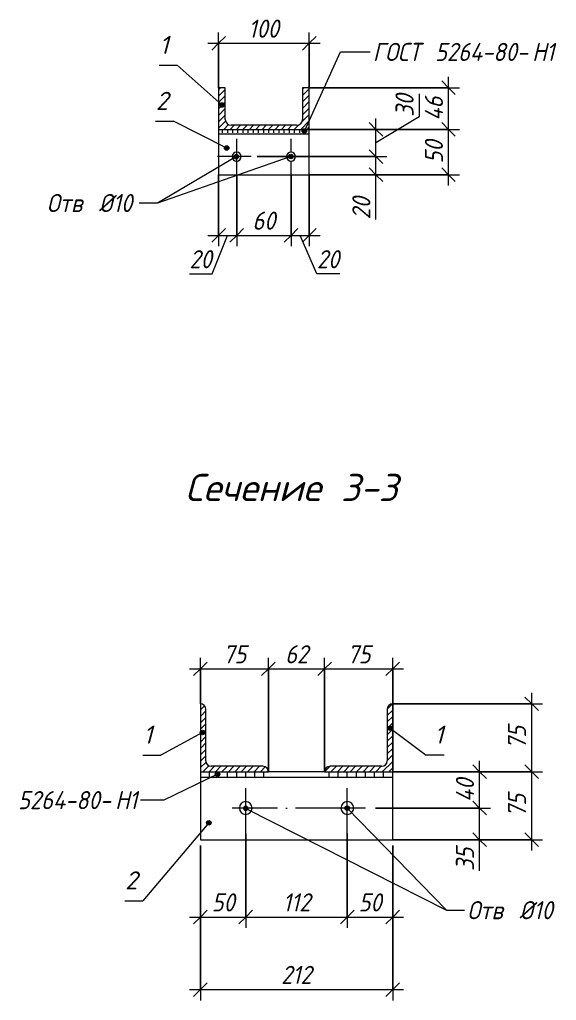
# Model space of a CAD drawing. Header units: millimetres. Extents: x -11164 to -4227, y -523 to 5092.
# Drawn here: x -5500 to -4908, y 3154 to 4237 of the extents above; entities that cross this region are included whole.
import ezdxf

# ---------------------------------------------------------------- set-up
doc = ezdxf.new("R2010")
doc.units = ezdxf.units.MM
doc.linetypes.add('200_ШТРИХ_ш1п0_6_', pattern=[32, 20, -12])
doc.linetypes.add('50_200_ШТРИХ_1Т_ш5_п1_п1_', pattern=[70, 50, -10, 0, -10])
for name, color, linetype, lineweight in [('A-ANNO-DIMS', 7, 'Continuous', 9), ('A-ANNO-DIMS-10', 7, 'Continuous', 9), ('A-ANNO-NOTE', 7, 'Continuous', 9), ('A-DETL', 7, 'Continuous', 9), ('A-DETL-2', 7, '200_ШТРИХ_ш1п0_6_', 5), ('A-DETL-5', 7, 'Continuous', 20), ('A-DETL-CNTR-1', 7, '50_200_ШТРИХ_1Т_ш5_п1_п1_', 5), ('A-DETL-GENF-1', 7, 'Continuous', 5), ('G-ANNO-TEXT', 7, 'Continuous', 9)]:
    doc.layers.add(name, color=color, linetype=linetype, lineweight=lineweight)
doc.styles.add('ISOCPEUR_B_I', font='', dxfattribs={"height": 30})
doc.styles.add('ISOCPEUR_I_3', font='isocpeui.ttf', dxfattribs={"width": 0.9, "height": 20})
doc.styles.add('ISOCPEUR_I_4', font='isocpeui.ttf', dxfattribs={"height": 20})
doc.styles.get('ISOCPEUR_B_I').set_extended_font_data('ISOCPEUR', italic=True, bold=True)
doc.dimstyles.new('ISO-2_0_0_9К_СРЕДНИЙ_2', dxfattribs={"dimscale": 304.8, "dimtxt": 19.919624, "dimasz": 0.049213, "dimexe": 0.03937, "dimexo": 0, "dimgap": 0, "dimtad": 1, "dimdec": 0, "dimzin": 0, "dimdsep": 46, "dimtxsty": 'ISOCPEUR_I_3', "dimblk1": 'OBLIQUE', "dimblk2": 'OBLIQUE', "dimsah": 1, "dimcen": 0.09, "dimdle": 0.03937, "dimazin": 0, "dimtfac": 1, "dimtdec": 4, "dimtix": 1, "dimtmove": 0, "dimatfit": 3, "dimfxl": 1, "dimtvp": 1, "dimtolj": 1, "dimtzin": 0, "dimarcsym": 2})
doc.dimstyles.new('ISO-2_0_0_9К_СРЕДНИЙ_3', dxfattribs={"dimscale": 304.8, "dimtxt": 19.919624, "dimasz": 0.049213, "dimexe": 0.03937, "dimexo": 0, "dimgap": 0, "dimtad": 1, "dimdec": 0, "dimzin": 0, "dimdsep": 46, "dimtxsty": 'ISOCPEUR_I_3', "dimblk1": 'OBLIQUE', "dimblk2": 'OBLIQUE', "dimsah": 1, "dimcen": 0.09, "dimdle": 0.03937, "dimazin": 0, "dimtfac": 1, "dimtdec": 4, "dimtix": 1, "dimtmove": 1, "dimatfit": 3, "dimfxl": 1, "dimtvp": 1, "dimtolj": 1, "dimtzin": 0, "dimarcsym": 2})
pattern_1 = [(45, (-11151.766, 0), (-3.535534, 3.535534), [])]

# ---------------------------------------------------------------- blocks, each defined once
blk = doc.blocks.new('DIMBLOCK49-АР1_Узлы металлических стоек')
at = {"layer": 'A-ANNO-DIMS-10', "lineweight": 20}
for p, q in [((-5107.4, 4085.8), (-5114.9, 4093.3)), ((-5107.4, 4085.8), (-5099.9, 4078.3)), ((-5107.4, 4065.8), (-5114.9, 4073.3)), ((-5107.4, 4065.8), (-5099.9, 4058.3))]:
    blk.add_line(p, q, dxfattribs=at)
at = {"layer": 'A-ANNO-DIMS-10'}
for p, q in [((-5238.6, 4085.8), (-5095.4, 4085.8)), ((-5107.4, 4085.8), (-5238.6, 4085.8)), ((-5107.4, 4053.8), (-5107.4, 4085.8)), ((-5107.4, 4041.7), (-5107.4, 4075.8)), ((-5181, 4065.8), (-5095.4, 4065.8)), ((-5107.4, 4065.8), (-5181, 4065.8)), ((-5107.4, 4016.4), (-5107.4, 4041.7))]:
    blk.add_line(p, q, dxfattribs=at)
at = {"layer": 'A-ANNO-DIMS-10', "color": 0, "insert": (-5133.5, 4016.4), "char_height": 20, "width": 30.339, "attachment_point": 1, "rotation": 90, "line_spacing_factor": 1.149209, "style": 'ISOCPEUR_I_3'}
blk.add_mtext('20', dxfattribs=at)
blk = doc.blocks.new('_Oblique')
at = {"color": 0, "linetype": 'ByBlock', "lineweight": -2}
blk.add_line((-0.5, -0.5), (0.5, 0.5), dxfattribs=at)
blk = doc.blocks.new('DIMBLOCK50-АР1_Узлы металлических стоек')
at = {"layer": 'A-ANNO-DIMS-10'}
for p, q in [((-5059.8, 4154.9), (-5059.8, 4129.6)), ((-5059.8, 4129.6), (-5107.4, 4100.8)), ((-5107.4, 4085.8), (-5107.4, 4127.8)), ((-5181, 4115.8), (-5095.4, 4115.8)), ((-5107.4, 4115.8), (-5181, 4115.8)), ((-5238.6, 4085.8), (-5095.4, 4085.8)), ((-5107.4, 4085.8), (-5238.6, 4085.8))]:
    blk.add_line(p, q, dxfattribs=at)
at = {"layer": 'A-ANNO-DIMS-10', "lineweight": 20}
for p, q in [((-5107.4, 4115.8), (-5114.9, 4123.3)), ((-5107.4, 4115.8), (-5099.9, 4108.3)), ((-5107.4, 4085.8), (-5114.9, 4093.3)), ((-5107.4, 4085.8), (-5099.9, 4078.3))]:
    blk.add_line(p, q, dxfattribs=at)
at = {"layer": 'A-ANNO-DIMS-10', "color": 0, "insert": (-5085.9, 4129.6), "char_height": 20, "width": 30.339, "attachment_point": 1, "rotation": 90, "line_spacing_factor": 1.149209, "style": 'ISOCPEUR_I_3'}
blk.add_mtext('30', dxfattribs=at)
blk = doc.blocks.new('DIMBLOCK51-АР1_Узлы металлических стоек')
at = {"layer": 'A-ANNO-DIMS-10'}
for p, q in [((-5181, 4115.8), (-5015.4, 4115.8)), ((-5027.4, 4115.8), (-5181, 4115.8)), ((-5027.4, 4053.8), (-5027.4, 4115.8)), ((-5181, 4065.8), (-5015.4, 4065.8)), ((-5027.4, 4065.8), (-5181, 4065.8))]:
    blk.add_line(p, q, dxfattribs=at)
at = {"layer": 'A-ANNO-DIMS-10', "lineweight": 20}
for p, q in [((-5027.4, 4115.8), (-5034.9, 4123.3)), ((-5027.4, 4115.8), (-5019.9, 4108.3)), ((-5027.4, 4065.8), (-5034.9, 4073.3)), ((-5027.4, 4065.8), (-5019.9, 4058.3))]:
    blk.add_line(p, q, dxfattribs=at)
at = {"layer": 'A-ANNO-DIMS-10', "color": 0, "insert": (-5053.5, 4078.2), "char_height": 20, "width": 30.339, "attachment_point": 1, "rotation": 90, "line_spacing_factor": 1.149209, "style": 'ISOCPEUR_I_3'}
blk.add_mtext('50', dxfattribs=at)
blk = doc.blocks.new('DIMBLOCK52-АР1_Узлы металлических стоек')
at = {"layer": 'A-ANNO-DIMS-10', "lineweight": 20}
for p, q in [((-5027.4, 4161.8), (-5034.9, 4169.3)), ((-5027.4, 4161.8), (-5019.9, 4154.3)), ((-5027.4, 4115.8), (-5034.9, 4123.3)), ((-5027.4, 4115.8), (-5019.9, 4108.3))]:
    blk.add_line(p, q, dxfattribs=at)
at = {"layer": 'A-ANNO-DIMS-10'}
for p, q in [((-5027.4, 4115.8), (-5027.4, 4173.8)), ((-5181, 4161.8), (-5015.4, 4161.8)), ((-5027.4, 4161.8), (-5181, 4161.8)), ((-5181, 4115.8), (-5015.4, 4115.8)), ((-5027.4, 4115.8), (-5181, 4115.8))]:
    blk.add_line(p, q, dxfattribs=at)
at = {"layer": 'A-ANNO-DIMS-10', "color": 0, "insert": (-5053.5, 4125.4), "char_height": 20, "width": 32.178, "attachment_point": 1, "rotation": 90, "line_spacing_factor": 1.149209, "style": 'ISOCPEUR_I_3'}
blk.add_mtext('46', dxfattribs=at)
blk = doc.blocks.new('DIMBLOCK53-АР1_Узлы металлических стоек')
at = {"layer": 'A-ANNO-DIMS-10'}
for p, q in [((-5281, 4065.8), (-5281, 3986.8)), ((-5281, 3998.8), (-5281, 4065.8)), ((-5261, 4065.4), (-5261, 3986.8)), ((-5261, 3998.8), (-5261, 4065.4)), ((-5293, 3998.8), (-5261, 3998.8)), ((-5287.9, 3956.4), (-5271, 3998.8)), ((-5313.1, 3956.4), (-5287.9, 3956.4))]:
    blk.add_line(p, q, dxfattribs=at)
at = {"layer": 'A-ANNO-DIMS-10', "lineweight": 20}
for p, q in [((-5281, 3998.8), (-5273.5, 4006.3)), ((-5261, 3998.8), (-5253.5, 4006.3)), ((-5281, 3998.8), (-5288.5, 3991.3)), ((-5261, 3998.8), (-5268.5, 3991.3))]:
    blk.add_line(p, q, dxfattribs=at)
at = {"layer": 'A-ANNO-DIMS-10', "color": 0, "insert": (-5313.1, 3982.5), "char_height": 20, "width": 30.339, "attachment_point": 1, "line_spacing_factor": 1.149209, "style": 'ISOCPEUR_I_3'}
blk.add_mtext('20', dxfattribs=at)
blk = doc.blocks.new('DIMBLOCK54-АР1_Узлы металлических стоек')
at = {"layer": 'A-ANNO-DIMS-10'}
for p, q in [((-5261, 4065.4), (-5261, 3986.8)), ((-5261, 3998.8), (-5261, 4065.4)), ((-5201, 4065.4), (-5201, 3986.8)), ((-5201, 3998.8), (-5201, 4065.4)), ((-5261, 3998.8), (-5201, 3998.8))]:
    blk.add_line(p, q, dxfattribs=at)
at = {"layer": 'A-ANNO-DIMS-10', "lineweight": 20}
for p, q in [((-5261, 3998.8), (-5253.5, 4006.3)), ((-5201, 3998.8), (-5193.5, 4006.3)), ((-5261, 3998.8), (-5268.5, 3991.3)), ((-5201, 3998.8), (-5208.5, 3991.3))]:
    blk.add_line(p, q, dxfattribs=at)
at = {"layer": 'A-ANNO-DIMS-10', "color": 0, "insert": (-5243.7, 4025), "char_height": 20, "width": 30.339, "attachment_point": 1, "line_spacing_factor": 1.149209, "style": 'ISOCPEUR_I_3'}
blk.add_mtext('60', dxfattribs=at)
blk = doc.blocks.new('DIMBLOCK55-АР1_Узлы металлических стоек')
at = {"layer": 'A-ANNO-DIMS-10'}
for p, q in [((-5201, 4065.4), (-5201, 3986.8)), ((-5201, 3998.8), (-5201, 4065.4)), ((-5181, 4065.8), (-5181, 3986.8)), ((-5181, 3998.8), (-5181, 4065.8)), ((-5201, 3998.8), (-5169, 3998.8)), ((-5172.5, 3956.4), (-5191, 3998.8)), ((-5147.2, 3956.4), (-5172.5, 3956.4))]:
    blk.add_line(p, q, dxfattribs=at)
at = {"layer": 'A-ANNO-DIMS-10', "lineweight": 20}
for p, q in [((-5201, 3998.8), (-5193.5, 4006.3)), ((-5181, 3998.8), (-5173.5, 4006.3)), ((-5201, 3998.8), (-5208.5, 3991.3)), ((-5181, 3998.8), (-5188.5, 3991.3))]:
    blk.add_line(p, q, dxfattribs=at)
at = {"layer": 'A-ANNO-DIMS-10', "color": 0, "insert": (-5172.5, 3982.5), "char_height": 20, "width": 30.339, "attachment_point": 1, "line_spacing_factor": 1.149209, "style": 'ISOCPEUR_I_3'}
blk.add_mtext('20', dxfattribs=at)
blk = doc.blocks.new('DIMBLOCK56-АР1_Узлы металлических стоек')
at = {"layer": 'A-ANNO-DIMS-10'}
for p, q in [((-5281, 4161.8), (-5281, 4222.8)), ((-5181, 4161.8), (-5181, 4222.8)), ((-5293, 4210.8), (-5169, 4210.8)), ((-5281, 4210.8), (-5281, 4161.8)), ((-5181, 4210.8), (-5181, 4161.8))]:
    blk.add_line(p, q, dxfattribs=at)
at = {"layer": 'A-ANNO-DIMS-10', "lineweight": 20}
for p, q in [((-5281, 4210.8), (-5273.5, 4218.3)), ((-5181, 4210.8), (-5173.5, 4218.3)), ((-5281, 4210.8), (-5288.5, 4203.3)), ((-5181, 4210.8), (-5188.5, 4203.3))]:
    blk.add_line(p, q, dxfattribs=at)
at = {"layer": 'A-ANNO-DIMS-10', "color": 0, "insert": (-5248.1, 4237), "char_height": 20, "width": 40.912, "attachment_point": 1, "line_spacing_factor": 1.149209, "style": 'ISOCPEUR_I_3'}
blk.add_mtext('100', dxfattribs=at)
blk = doc.blocks.new('DIMBLOCK57-АР1_Узлы металлических стоек')
at = {"layer": 'A-ANNO-DIMS-10', "lineweight": 20}
for p, q in [((-4993.2, 3366.7), (-5000.7, 3374.2)), ((-4993.2, 3366.7), (-4985.7, 3359.2)), ((-4993.2, 3331.7), (-5000.7, 3339.2)), ((-4993.2, 3331.7), (-4985.7, 3324.2))]:
    blk.add_line(p, q, dxfattribs=at)
at = {"layer": 'A-ANNO-DIMS-10'}
for p, q in [((-5107.9, 3366.7), (-4981.2, 3366.7)), ((-4993.2, 3366.7), (-5107.9, 3366.7)), ((-4993.2, 3319.7), (-4993.2, 3366.7)), ((-4993.2, 3322.5), (-4993.2, 3349.2)), ((-5089, 3331.7), (-4981.2, 3331.7)), ((-4993.2, 3331.7), (-5089, 3331.7)), ((-4993.2, 3297.2), (-4993.2, 3322.5))]:
    blk.add_line(p, q, dxfattribs=at)
at = {"layer": 'A-ANNO-DIMS-10', "color": 0, "insert": (-5019.3, 3297.2), "char_height": 20, "width": 30.339, "attachment_point": 1, "rotation": 90, "line_spacing_factor": 1.149209, "style": 'ISOCPEUR_I_3'}
blk.add_mtext('35', dxfattribs=at)
blk = doc.blocks.new('DIMBLOCK58-АР1_Узлы металлических стоек')
at = {"layer": 'A-ANNO-DIMS-10', "lineweight": 20}
for p, q in [((-4993.2, 3406.7), (-5000.7, 3414.2)), ((-4993.2, 3406.7), (-4985.7, 3399.2)), ((-4993.2, 3366.7), (-5000.7, 3374.2)), ((-4993.2, 3366.7), (-4985.7, 3359.2))]:
    blk.add_line(p, q, dxfattribs=at)
at = {"layer": 'A-ANNO-DIMS-10'}
for p, q in [((-4993.2, 3366.7), (-4993.2, 3418.7)), ((-5089, 3406.7), (-4981.2, 3406.7)), ((-4993.2, 3406.7), (-5089, 3406.7)), ((-5107.9, 3366.7), (-4981.2, 3366.7)), ((-4993.2, 3366.7), (-5107.9, 3366.7))]:
    blk.add_line(p, q, dxfattribs=at)
at = {"layer": 'A-ANNO-DIMS-10', "color": 0, "insert": (-5019.3, 3373.3), "char_height": 20, "width": 32.178, "attachment_point": 1, "rotation": 90, "line_spacing_factor": 1.149209, "style": 'ISOCPEUR_I_3'}
blk.add_mtext('40', dxfattribs=at)
blk = doc.blocks.new('DIMBLOCK59-АР1_Узлы металлических стоек')
at = {"layer": 'A-ANNO-DIMS-10', "lineweight": 20}
for p, q in [((-4935.6, 3406.7), (-4943.1, 3414.2)), ((-4935.6, 3406.7), (-4928.1, 3399.2)), ((-4935.6, 3331.7), (-4943.1, 3339.2)), ((-4935.6, 3331.7), (-4928.1, 3324.2))]:
    blk.add_line(p, q, dxfattribs=at)
at = {"layer": 'A-ANNO-DIMS-10'}
for p, q in [((-5089, 3406.7), (-4923.6, 3406.7)), ((-4935.6, 3406.7), (-5089, 3406.7)), ((-4935.6, 3319.7), (-4935.6, 3406.7)), ((-5089, 3331.7), (-4923.6, 3331.7)), ((-4935.6, 3331.7), (-5089, 3331.7))]:
    blk.add_line(p, q, dxfattribs=at)
at = {"layer": 'A-ANNO-DIMS-10', "color": 0, "insert": (-4961.8, 3356.6), "char_height": 20, "width": 30.339, "attachment_point": 1, "rotation": 90, "line_spacing_factor": 1.149209, "style": 'ISOCPEUR_I_3'}
blk.add_mtext('75', dxfattribs=at)
blk = doc.blocks.new('DIMBLOCK60-АР1_Узлы металлических стоек')
at = {"layer": 'A-ANNO-DIMS-10', "lineweight": 20}
for p, q in [((-4935.6, 3481.7), (-4943.1, 3489.2)), ((-4935.6, 3481.7), (-4928.1, 3474.2)), ((-4935.6, 3406.7), (-4943.1, 3414.2)), ((-4935.6, 3406.7), (-4928.1, 3399.2))]:
    blk.add_line(p, q, dxfattribs=at)
at = {"layer": 'A-ANNO-DIMS-10'}
for p, q in [((-4935.6, 3406.7), (-4935.6, 3493.7)), ((-5089, 3481.7), (-4923.6, 3481.7)), ((-4935.6, 3481.7), (-5089, 3481.7)), ((-5089, 3406.7), (-4923.6, 3406.7)), ((-4935.6, 3406.7), (-5089, 3406.7))]:
    blk.add_line(p, q, dxfattribs=at)
at = {"layer": 'A-ANNO-DIMS-10', "color": 0, "insert": (-4961.8, 3431.6), "char_height": 20, "width": 30.339, "attachment_point": 1, "rotation": 90, "line_spacing_factor": 1.149209, "style": 'ISOCPEUR_I_3'}
blk.add_mtext('75', dxfattribs=at)
blk = doc.blocks.new('DIMBLOCK61-АР1_Узлы металлических стоек')
at = {"layer": 'A-ANNO-DIMS-10'}
for p, q in [((-5089, 3325.3), (-5089, 3154.3)), ((-5089, 3166.3), (-5089, 3325.3)), ((-5301, 3322.8), (-5301, 3154.3)), ((-5301, 3166.3), (-5301, 3322.8)), ((-5313, 3166.3), (-5077, 3166.3))]:
    blk.add_line(p, q, dxfattribs=at)
at = {"layer": 'A-ANNO-DIMS-10', "lineweight": 20}
for p, q in [((-5301, 3166.3), (-5293.5, 3173.8)), ((-5089, 3166.3), (-5081.5, 3173.8)), ((-5301, 3166.3), (-5308.5, 3158.8)), ((-5089, 3166.3), (-5096.5, 3158.8))]:
    blk.add_line(p, q, dxfattribs=at)
at = {"layer": 'A-ANNO-DIMS-10', "color": 0, "insert": (-5212, 3192.5), "char_height": 20, "width": 40.912, "attachment_point": 1, "line_spacing_factor": 1.149209, "style": 'ISOCPEUR_I_3'}
blk.add_mtext('212', dxfattribs=at)
blk = doc.blocks.new('DIMBLOCK62-АР1_Узлы металлических стоек')
at = {"layer": 'A-ANNO-DIMS-10'}
for p, q in [((-5301, 3481.7), (-5301, 3532.3)), ((-5226, 3406.7), (-5226, 3532.3)), ((-5313, 3520.3), (-5226, 3520.3)), ((-5301, 3520.3), (-5301, 3481.7)), ((-5226, 3520.3), (-5226, 3406.7))]:
    blk.add_line(p, q, dxfattribs=at)
at = {"layer": 'A-ANNO-DIMS-10', "lineweight": 20}
for p, q in [((-5301, 3520.3), (-5308.5, 3512.8)), ((-5301, 3520.3), (-5293.5, 3527.8)), ((-5226, 3520.3), (-5233.5, 3512.8)), ((-5226, 3520.3), (-5218.5, 3527.8))]:
    blk.add_line(p, q, dxfattribs=at)
at = {"layer": 'A-ANNO-DIMS-10', "color": 0, "insert": (-5276.1, 3546.4), "char_height": 20, "width": 30.339, "attachment_point": 1, "line_spacing_factor": 1.149209, "style": 'ISOCPEUR_I_3'}
blk.add_mtext('75', dxfattribs=at)
blk = doc.blocks.new('DIMBLOCK63-АР1_Узлы металлических стоек')
at = {"layer": 'A-ANNO-DIMS-10'}
for p, q in [((-5226, 3406.7), (-5226, 3532.3)), ((-5164, 3406.7), (-5164, 3532.3)), ((-5226, 3520.3), (-5164, 3520.3)), ((-5226, 3520.3), (-5226, 3406.7)), ((-5164, 3520.3), (-5164, 3406.7))]:
    blk.add_line(p, q, dxfattribs=at)
at = {"layer": 'A-ANNO-DIMS-10', "lineweight": 20}
for p, q in [((-5226, 3520.3), (-5233.5, 3512.8)), ((-5226, 3520.3), (-5218.5, 3527.8)), ((-5164, 3520.3), (-5171.5, 3512.8)), ((-5164, 3520.3), (-5156.5, 3527.8))]:
    blk.add_line(p, q, dxfattribs=at)
at = {"layer": 'A-ANNO-DIMS-10', "color": 0, "insert": (-5207.6, 3546.4), "char_height": 20, "width": 30.339, "attachment_point": 1, "line_spacing_factor": 1.149209, "style": 'ISOCPEUR_I_3'}
blk.add_mtext('62', dxfattribs=at)
blk = doc.blocks.new('DIMBLOCK64-АР1_Узлы металлических стоек')
at = {"layer": 'A-ANNO-DIMS-10'}
for p, q in [((-5164, 3406.7), (-5164, 3532.3)), ((-5089, 3406.7), (-5089, 3532.3)), ((-5164, 3520.3), (-5077, 3520.3)), ((-5164, 3520.3), (-5164, 3406.7)), ((-5089, 3520.3), (-5089, 3406.7))]:
    blk.add_line(p, q, dxfattribs=at)
at = {"layer": 'A-ANNO-DIMS-10', "lineweight": 20}
for p, q in [((-5164, 3520.3), (-5171.5, 3512.8)), ((-5164, 3520.3), (-5156.5, 3527.8)), ((-5089, 3520.3), (-5096.5, 3512.8)), ((-5089, 3520.3), (-5081.5, 3527.8))]:
    blk.add_line(p, q, dxfattribs=at)
at = {"layer": 'A-ANNO-DIMS-10', "color": 0, "insert": (-5139.1, 3546.4), "char_height": 20, "width": 30.339, "attachment_point": 1, "line_spacing_factor": 1.149209, "style": 'ISOCPEUR_I_3'}
blk.add_mtext('75', dxfattribs=at)
blk = doc.blocks.new('DIMBLOCK65-АР1_Узлы металлических стоек')
at = {"layer": 'A-ANNO-DIMS-10'}
for p, q in [((-5251, 3338.7), (-5251, 3234.3)), ((-5251, 3246.3), (-5251, 3338.7)), ((-5301, 3325.3), (-5301, 3234.3)), ((-5301, 3246.3), (-5301, 3325.3)), ((-5313, 3246.3), (-5251, 3246.3))]:
    blk.add_line(p, q, dxfattribs=at)
at = {"layer": 'A-ANNO-DIMS-10', "lineweight": 20}
for p, q in [((-5301, 3246.3), (-5293.5, 3253.8)), ((-5251, 3246.3), (-5243.5, 3253.8)), ((-5301, 3246.3), (-5308.5, 3238.8)), ((-5251, 3246.3), (-5258.5, 3238.8))]:
    blk.add_line(p, q, dxfattribs=at)
at = {"layer": 'A-ANNO-DIMS-10', "color": 0, "insert": (-5288.6, 3272.5), "char_height": 20, "width": 30.339, "attachment_point": 1, "line_spacing_factor": 1.149209, "style": 'ISOCPEUR_I_3'}
blk.add_mtext('50', dxfattribs=at)
blk = doc.blocks.new('DIMBLOCK66-АР1_Узлы металлических стоек')
at = {"layer": 'A-ANNO-DIMS-10'}
for p, q in [((-5251, 3338.7), (-5251, 3234.3)), ((-5251, 3246.3), (-5251, 3338.7)), ((-5139, 3338.7), (-5139, 3234.3)), ((-5139, 3246.3), (-5139, 3338.7)), ((-5251, 3246.3), (-5139, 3246.3))]:
    blk.add_line(p, q, dxfattribs=at)
at = {"layer": 'A-ANNO-DIMS-10', "lineweight": 20}
for p, q in [((-5251, 3246.3), (-5243.5, 3253.8)), ((-5139, 3246.3), (-5131.5, 3253.8)), ((-5251, 3246.3), (-5258.5, 3238.8)), ((-5139, 3246.3), (-5146.5, 3238.8))]:
    blk.add_line(p, q, dxfattribs=at)
at = {"layer": 'A-ANNO-DIMS-10', "color": 0, "insert": (-5210.1, 3272.5), "char_height": 20, "width": 36.315, "attachment_point": 1, "line_spacing_factor": 1.149209, "style": 'ISOCPEUR_I_3'}
blk.add_mtext('112', dxfattribs=at)
blk = doc.blocks.new('DIMBLOCK67-АР1_Узлы металлических стоек')
at = {"layer": 'A-ANNO-DIMS-10'}
for p, q in [((-5139, 3338.7), (-5139, 3234.3)), ((-5139, 3246.3), (-5139, 3338.7)), ((-5089, 3325.3), (-5089, 3234.3)), ((-5089, 3246.3), (-5089, 3325.3)), ((-5139, 3246.3), (-5077, 3246.3))]:
    blk.add_line(p, q, dxfattribs=at)
at = {"layer": 'A-ANNO-DIMS-10', "lineweight": 20}
for p, q in [((-5139, 3246.3), (-5131.5, 3253.8)), ((-5089, 3246.3), (-5081.5, 3253.8)), ((-5139, 3246.3), (-5146.5, 3238.8)), ((-5089, 3246.3), (-5096.5, 3238.8))]:
    blk.add_line(p, q, dxfattribs=at)
at = {"layer": 'A-ANNO-DIMS-10', "color": 0, "insert": (-5126.6, 3272.5), "char_height": 20, "width": 30.339, "attachment_point": 1, "line_spacing_factor": 1.149209, "style": 'ISOCPEUR_I_3'}
blk.add_mtext('50', dxfattribs=at)
blk = doc.blocks.new('_AT__Текстовая выноска1 - _AT__Текстовая выноска 2-25057224-АР1_Узлы металлических стоек')
at = {"layer": 'A-ANNO-NOTE'}
blk.add_line((0, 0), (2, 0), dxfattribs=at)
blk = doc.blocks.new('_AT__Текстовая выноска1 - _AT__Текстовая выноска 2-25057332-АР1_Узлы металлических стоек')
at = {"layer": 'A-ANNO-NOTE'}
blk.add_line((0, 0), (2, 0), dxfattribs=at)

msp = doc.modelspace()

# ---------------------------------------------------------------- hatches: boundary and pattern name
at = {"layer": 'A-ANNO-NOTE'}
h = msp.add_hatch(color=256, dxfattribs=at)
edge = h.paths.add_edge_path(flags=0)
edge.add_arc((-5277.2, 4142.7), 2.5, 0, 360)
h = msp.add_hatch(color=256, dxfattribs=at)
edge = h.paths.add_edge_path(flags=0)
edge.add_arc((-5272, 4095.2), 2.5, 0, 360)
h = msp.add_hatch(color=256, dxfattribs=at)
edge = h.paths.add_edge_path(flags=0)
edge.add_arc((-5091.7, 3454.9), 2.5, 0, 360)
h = msp.add_hatch(color=256, dxfattribs=at)
edge = h.paths.add_edge_path(flags=0)
edge.add_arc((-5298.7, 3450.1), 2.5, 0, 360)
h = msp.add_hatch(color=256, dxfattribs=at)
edge = h.paths.add_edge_path(flags=0)
edge.add_arc((-5291.8, 3350.4), 2.5, 0, 360)
at = {"layer": 'A-DETL-GENF-1'}
h = msp.add_hatch(dxfattribs=at)
h.set_pattern_fill('FP_10', color=256, style=0, pattern_type=2)
h.set_pattern_definition(pattern_1)
h.paths.add_polyline_path([(-5281, 4115.8), (-5181, 4115.8), (-5181, 4161.8), (-5188.4, 4161.8), (-5188.4, 4126.8), (-5188.6, 4125.1), (-5189.3, 4123.6), (-5190.3, 4122.2), (-5191.7, 4121.2), (-5193.2, 4120.5), (-5194.9, 4120.3), (-5267.1, 4120.3), (-5268.8, 4120.5), (-5270.4, 4121.2), (-5271.7, 4122.2), (-5272.7, 4123.6), (-5273.4, 4125.1), (-5273.6, 4126.8), (-5273.6, 4161.8), (-5281, 4161.8), (-5281, 4123.1)], flags=0)
h = msp.add_hatch(dxfattribs=at)
h.set_pattern_fill('FP_10', color=256, style=0, pattern_type=2)
h.set_pattern_definition(pattern_1)
h.paths.add_polyline_path([(-5226, 3406.7), (-5226.2, 3408.3), (-5226.8, 3409.7), (-5227.7, 3411), (-5229, 3411.9), (-5230.4, 3412.5), (-5232, 3412.7), (-5289, 3412.7), (-5290.5, 3412.9), (-5292, 3413.5), (-5293.2, 3414.5), (-5294.2, 3415.7), (-5294.8, 3417.2), (-5295, 3418.7), (-5295, 3475.7), (-5295.2, 3477.3), (-5295.8, 3478.7), (-5296.7, 3480), (-5298, 3480.9), (-5299.4, 3481.5), (-5301, 3481.7), (-5301, 3406.7)], flags=0)
h = msp.add_hatch(dxfattribs=at)
h.set_pattern_fill('FP_10', color=256, style=0, pattern_type=2)
h.set_pattern_definition(pattern_1)
h.paths.add_polyline_path([(-5164, 3406.7), (-5089, 3406.7), (-5089, 3481.7), (-5090.5, 3481.5), (-5092, 3480.9), (-5093.2, 3480), (-5094.2, 3478.7), (-5094.8, 3477.3), (-5095, 3475.7), (-5095, 3418.7), (-5095.2, 3417.2), (-5095.8, 3415.7), (-5096.7, 3414.5), (-5098, 3413.5), (-5099.4, 3412.9), (-5101, 3412.7), (-5158, 3412.7), (-5159.5, 3412.5), (-5161, 3411.9), (-5162.2, 3411), (-5163.2, 3409.7), (-5163.8, 3408.3)], flags=0)
at = {"layer": 'G-ANNO-TEXT'}
h = msp.add_hatch(color=256, dxfattribs=at)
edge = h.paths.add_edge_path(flags=0)
edge.add_arc((-5186.4, 4114), 2.5, 0, 360)
h = msp.add_hatch(color=256, dxfattribs=at)
edge = h.paths.add_edge_path(flags=0)
edge.add_arc((-5261.4, 4085.7), 2.5, 0, 360)
h = msp.add_hatch(color=256, dxfattribs=at)
edge = h.paths.add_edge_path(flags=0)
edge.add_arc((-5201.3, 4085.8), 2.5, 0, 360)
h = msp.add_hatch(color=256, dxfattribs=at)
edge = h.paths.add_edge_path(flags=0)
edge.add_arc((-5282.2, 3404.1), 2.5, 0, 360)
h = msp.add_hatch(color=256, dxfattribs=at)
edge = h.paths.add_edge_path(flags=0)
edge.add_arc((-5251, 3366.3), 2.5, 0, 360)
h = msp.add_hatch(color=256, dxfattribs=at)
edge = h.paths.add_edge_path(flags=0)
edge.add_arc((-5139.1, 3366.5), 2.5, 0, 360)

# ---------------------------------------------------------------- linework, layer by layer
at = {"layer": 'A-ANNO-NOTE'}
for p, q in [((-5277.2, 4142.7), (-5326.6, 4186.6)), ((-5272, 4095.2), (-5330.6, 4124.8)), ((-5091.7, 3454.9), (-5052.1, 3425.2)), ((-5298.7, 3450.1), (-5344.5, 3425.2)), ((-5291.8, 3350.4), (-5364.5, 3264.3))]:
    msp.add_line(p, q, dxfattribs=at)
for centre in [(-5277.2, 4142.7), (-5272, 4095.2), (-5091.7, 3454.9), (-5298.7, 3450.1), (-5291.8, 3350.4)]:
    msp.add_circle(centre, 2.5, dxfattribs=at)
at = {"layer": 'A-DETL'}
for p, q in [((-5281, 4115.8), (-5281, 4065.8)), ((-5186.3, 4115.8), (-5186.3, 4111.9)), ((-5181, 4065.8), (-5181, 4115.8)), ((-5281, 4110.8), (-5181, 4110.8)), ((-5281, 4065.8), (-5181, 4065.8)), ((-5301, 3406.7), (-5301, 3331.7)), ((-5301, 3400.7), (-5089, 3400.7)), ((-5291, 3400.7), (-5291, 3406.7)), ((-5281, 3400.7), (-5281, 3406.7)), ((-5271, 3400.7), (-5271, 3406.7)), ((-5261, 3400.7), (-5261, 3406.7)), ((-5251, 3400.7), (-5251, 3406.7)), ((-5241, 3400.7), (-5241, 3406.7)), ((-5231, 3400.7), (-5231, 3406.7)), ((-5164, 3406.7), (-5226, 3406.7)), ((-5159, 3400.7), (-5159, 3406.7)), ((-5149, 3400.7), (-5149, 3406.7)), ((-5139, 3400.7), (-5139, 3406.7)), ((-5129, 3400.7), (-5129, 3406.7)), ((-5119, 3400.7), (-5119, 3406.7)), ((-5109, 3400.7), (-5109, 3406.7)), ((-5099, 3400.7), (-5099, 3406.7)), ((-5089, 3331.7), (-5089, 3406.7)), ((-5301, 3331.7), (-5089, 3331.7))]:
    msp.add_line(p, q, dxfattribs=at)
for centre, radius, start, end in [((-5261, 4085.8), 5, 90, 270), ((-5261, 4085.8), 5, 270, 90), ((-5201, 4085.8), 5, 90, 270), ((-5201, 4085.8), 5, 270, 90), ((-5251, 3366.7), 7, 90, 270), ((-5251, 3366.7), 7, 270, 90), ((-5139, 3366.7), 7, 90, 270), ((-5139, 3366.7), 7, 270, 90)]:
    msp.add_arc(centre, radius, start, end, dxfattribs=at)
at = {"layer": 'A-DETL-2'}
for p, q in [((-5277, 4115.8), (-5277, 4111.9)), ((-5271.3, 4115.8), (-5271.3, 4111.9)), ((-5265.6, 4115.8), (-5265.6, 4111.9)), ((-5260, 4115.8), (-5260, 4111.9)), ((-5254.3, 4115.8), (-5254.3, 4111.9)), ((-5248.6, 4115.8), (-5248.6, 4111.9)), ((-5243, 4115.8), (-5243, 4111.9)), ((-5237.3, 4115.8), (-5237.3, 4111.9)), ((-5231.6, 4115.8), (-5231.6, 4111.9)), ((-5226, 4115.8), (-5226, 4111.9)), ((-5220.3, 4115.8), (-5220.3, 4111.9)), ((-5214.6, 4115.8), (-5214.6, 4111.9)), ((-5208.9, 4115.8), (-5208.9, 4111.9)), ((-5203.3, 4115.8), (-5203.3, 4111.9)), ((-5197.6, 4115.8), (-5197.6, 4111.9)), ((-5191.9, 4115.8), (-5191.9, 4111.9))]:
    msp.add_line(p, q, dxfattribs=at)
at = {"layer": 'A-DETL-5'}
for p, q in [((-5273.6, 4161.8), (-5281, 4161.8)), ((-5281, 4161.8), (-5281, 4115.8)), ((-5273.6, 4126.8), (-5273.6, 4161.8)), ((-5181, 4161.8), (-5188.4, 4161.8)), ((-5188.4, 4161.8), (-5188.4, 4126.8)), ((-5181, 4115.8), (-5181, 4161.8)), ((-5281, 4115.8), (-5181, 4115.8)), ((-5194.9, 4120.3), (-5267.1, 4120.3)), ((-5301, 3481.7), (-5301, 3406.7)), ((-5295, 3418.7), (-5295, 3475.7)), ((-5095, 3475.7), (-5095, 3418.7)), ((-5089, 3406.7), (-5089, 3481.7)), ((-5232, 3412.7), (-5289, 3412.7)), ((-5101, 3412.7), (-5158, 3412.7)), ((-5301, 3406.7), (-5226, 3406.7)), ((-5164, 3406.7), (-5089, 3406.7))]:
    msp.add_line(p, q, dxfattribs=at)
for centre, radius, start, end in [((-5267.1, 4126.8), 6.5, 180, 270), ((-5194.9, 4126.8), 6.5, 270, 0), ((-5301, 3475.7), 6, 0, 90), ((-5089, 3475.7), 6, 90, 180), ((-5289, 3418.7), 6, 180, 270), ((-5232, 3406.7), 6, 360, 90), ((-5158, 3406.7), 6, 90, 180), ((-5101, 3418.7), 6, 270, 0)]:
    msp.add_arc(centre, radius, start, end, dxfattribs=at)
at = {"layer": 'A-DETL-CNTR-1'}
for p, q in [((-5261, 4065.4), (-5261, 4105.4)), ((-5201, 4090.8), (-5201, 4105.4)), ((-5245, 4085.8), (-5282, 4085.8)), ((-5206, 4085.8), (-5222, 4085.8)), ((-5185, 4085.8), (-5196, 4085.8)), ((-5201, 4065.4), (-5201, 4080.8)), ((-5251, 3338.7), (-5251, 3388.7)), ((-5139, 3338.7), (-5139, 3388.7)), ((-5146, 3366.7), (-5271, 3366.7)), ((-5124, 3366.7), (-5161, 3366.7)), ((-5119, 3366.7), (-5132, 3366.7))]:
    msp.add_line(p, q, dxfattribs=at)
at = {"layer": 'G-ANNO-TEXT'}
for p, q in [((-5186.4, 4114), (-5146.7, 4201.3)), ((-5146.7, 4201.3), (-5113.8, 4201.3)), ((-5201.3, 4085.8), (-5348.5, 4034.5)), ((-5261.4, 4085.7), (-5348.5, 4034.5)), ((-5362.5, 4034.5), (-5368.6, 4034.5)), ((-5348.5, 4034.5), (-5362.5, 4034.5)), ((-5348.5, 4034.5), (-5362.5, 4034.5)), ((-5282.2, 3404.1), (-5341.3, 3375.4)), ((-5366.5, 3375.4), (-5367.1, 3375.4)), ((-5341.3, 3375.4), (-5366.5, 3375.4)), ((-5251, 3366.3), (-5029.5, 3253.9)), ((-5139.1, 3366.5), (-5029.5, 3253.9)), ((-5029.5, 3253.9), (-5009.7, 3253.9)), ((-5029.5, 3253.9), (-5009.7, 3253.9))]:
    msp.add_line(p, q, dxfattribs=at)
for centre in [(-5186.4, 4114), (-5261.4, 4085.7), (-5201.3, 4085.8), (-5282.2, 3404.1), (-5251, 3366.3), (-5139.1, 3366.5)]:
    msp.add_circle(centre, 2.5, dxfattribs=at)

# ---------------------------------------------------------------- block references
at = {"layer": 'A-ANNO-NOTE', "xscale": 10, "yscale": 10, "zscale": 10}
for p in [(-5346.6, 4186.6), (-5350.6, 4124.8), (-5364.5, 3425.2), (-5384.5, 3264.3)]:
    msp.add_blockref('_AT__Текстовая выноска1 - _AT__Текстовая выноска 2-25057224-АР1_Узлы металлических стоек', p, dxfattribs=at)
at = {"layer": 'A-ANNO-NOTE', "xscale": 10, "yscale": 10, "zscale": 10, "rotation": 180}
msp.add_blockref('_AT__Текстовая выноска1 - _AT__Текстовая выноска 2-25057332-АР1_Узлы металлических стоек', (-5032.1, 3425.2), dxfattribs=at)

# ---------------------------------------------------------------- texts
at = {"layer": 'A-ANNO-NOTE', "char_height": 20, "attachment_point": 1, "style": 'ISOCPEUR_I_4'}
for s, insert, width in [('\\fISOCPEUR|b0|i1|c204|p34|;1', (-5346.2, 4219.1), 12.827), ('\\fISOCPEUR|b0|i1|c204|p34|;2', (-5350.2, 4157.3), 17.637), ('\\fISOCPEUR|b0|i1|c204|p34|;1', (-5364.1, 3457.7), 12.827), ('\\fISOCPEUR|b0|i1|c204|p34|;1', (-5043.1, 3457.7), 12.827), ('\\fISOCPEUR|b0|i1|c204|p34|;2', (-5384.1, 3296.8), 17.637)]:
    msp.add_mtext(s, dxfattribs=dict(at, insert=insert, width=width))
at = {"layer": 'G-ANNO-TEXT', "attachment_point": 1}
for s, insert, char_height, width, style in [('ГОСТ', (-5110.8, 4211.3), 20, 69.266, 'ISOCPEUR_I_3'), (' 5264-80-', (-5053.7, 4211.3), 20, 143.582, 'ISOCPEUR_I_3'), ('\\fISOCPEUR|b0|i1|c204|p34|;\\W.9;Н', (-4935.2, 4211.3), 20, 18.759, 'ISOCPEUR_I_3'), ('\\fISOCPEUR|b0|i1|c204|p34|;\\W.9;1', (-4919.7, 4211.3), 20, 11.544, 'ISOCPEUR_I_3'), ('Отв', (-5470.4, 4044.5), 20, 55.557, 'ISOCPEUR_I_3'), (' Ø10', (-5424.6, 4044.5), 20, 64.215, 'ISOCPEUR_I_3'), ('Сечение', (-5317.9, 3735.5), 30, 185.19, 'ISOCPEUR_B_I'), (' 3-3', (-5165.1, 3735.5), 30, 102.616, 'ISOCPEUR_B_I'), (' 5264-80-', (-5513.6, 3385.4), 20, 143.582, 'ISOCPEUR_I_3'), ('\\fISOCPEUR|b0|i1|c204|p34|;\\W.9;Н', (-5395.1, 3385.4), 20, 18.759, 'ISOCPEUR_I_3'), ('\\fISOCPEUR|b0|i1|c204|p34|;\\W.9;1', (-5379.6, 3385.4), 20, 11.544, 'ISOCPEUR_I_3'), ('Отв', (-5006.7, 3263.9), 20, 55.557, 'ISOCPEUR_I_3'), (' Ø10', (-4960.8, 3263.9), 20, 64.215, 'ISOCPEUR_I_3')]:
    msp.add_mtext(s, dxfattribs=dict(at, insert=insert, char_height=char_height, width=width, style=style))

# ---------------------------------------------------------------- dimensions: what is measured, and where the dimension line sits
at = {"layer": 'A-ANNO-DIMS'}
for base, p1, p2, override, picture, middle in [((-5181, 4210.8), (-5281, 4161.8), (-5181, 4161.8), {"dimpost": '<>', "dimfxl": 100}, 'DIMBLOCK56-АР1_Узлы металлических стоек', (-5231, 4220.8)), ((-5201, 3998.8), (-5261, 4065.4), (-5201, 4065.4), {"dimpost": '<>', "dimfxl": 60}, 'DIMBLOCK54-АР1_Узлы металлических стоек', (-5231, 4008.8)), ((-5226, 3520.3), (-5301, 3481.7), (-5226, 3406.7), {"dimpost": '<>', "dimfxl": 106.066017}, 'DIMBLOCK62-АР1_Узлы металлических стоек', (-5263.5, 3530.4)), ((-5164, 3520.3), (-5226, 3406.7), (-5164, 3406.7), {"dimpost": '<>', "dimfxl": 62}, 'DIMBLOCK63-АР1_Узлы металлических стоек', (-5195, 3530.3)), ((-5089, 3520.3), (-5164, 3406.7), (-5089, 3406.7), {"dimpost": '<>', "dimfxl": 75}, 'DIMBLOCK64-АР1_Узлы металлических стоек', (-5126.5, 3530.4)), ((-5251, 3246.3), (-5301, 3325.3), (-5251, 3338.7), {"dimpost": '<>', "dimfxl": 51.76594}, 'DIMBLOCK65-АР1_Узлы металлических стоек', (-5276, 3256.3)), ((-5139, 3246.3), (-5251, 3338.7), (-5139, 3338.7), {"dimpost": '<>', "dimfxl": 112}, 'DIMBLOCK66-АР1_Узлы металлических стоек', (-5195, 3256.3)), ((-5089, 3246.3), (-5139, 3338.7), (-5089, 3325.3), {"dimpost": '<>', "dimfxl": 51.76594}, 'DIMBLOCK67-АР1_Узлы металлических стоек', (-5114, 3256.3)), ((-5089, 3166.3), (-5301, 3322.8), (-5089, 3325.3), {"dimpost": '<>', "dimfxl": 212.015225}, 'DIMBLOCK61-АР1_Узлы металлических стоек', (-5195, 3176.3))]:
    dim = msp.add_linear_dim(base=base, p1=p1, p2=p2, dimstyle='ISO-2_0_0_9К_СРЕДНИЙ_2', override=override, dxfattribs=at)
    dim.commit()
    dim.dimension.update_dxf_attribs({"geometry": picture, "text_midpoint": middle})
for base, p1, p2, override, picture, middle in [((-5027.4, 4161.8), (-5181, 4115.8), (-5181, 4161.8), {"dimpost": '<>', "dimfxl": 46}, 'DIMBLOCK52-АР1_Узлы металлических стоек', (-5037.4, 4138.8)), ((-5027.4, 4115.8), (-5181, 4065.8), (-5181, 4115.8), {"dimpost": '<>', "dimfxl": 50}, 'DIMBLOCK51-АР1_Узлы металлических стоек', (-5037.4, 4090.8)), ((-4935.6, 3481.7), (-5089, 3406.7), (-5089, 3481.7), {"dimpost": '<>', "dimfxl": 75}, 'DIMBLOCK60-АР1_Узлы металлических стоек', (-4945.8, 3444.2)), ((-4993.2, 3406.7), (-5107.9, 3366.7), (-5089, 3406.7), {"dimpost": '<>', "dimfxl": 44.260752}, 'DIMBLOCK58-АР1_Узлы металлических стоек', (-5003.2, 3386.7)), ((-4935.6, 3406.7), (-5089, 3331.7), (-5089, 3406.7), {"dimpost": '<>', "dimfxl": 75}, 'DIMBLOCK59-АР1_Узлы металлических стоек', (-4945.8, 3369.2))]:
    dim = msp.add_linear_dim(base=base, p1=p1, p2=p2, angle=90, dimstyle='ISO-2_0_0_9К_СРЕДНИЙ_2', override=override, dxfattribs=at)
    dim.commit()
    dim.dimension.update_dxf_attribs({"geometry": picture, "text_midpoint": middle})
for base, p1, p2, override, picture, middle in [((-5107.4, 4115.8), (-5238.6, 4085.8), (-5181, 4115.8), {"dimpost": '<>', "dimfxl": 64.939045}, 'DIMBLOCK50-АР1_Узлы металлических стоек', (-5072.6, 4144.8)), ((-5107.4, 4085.8), (-5181, 4065.8), (-5238.6, 4085.8), {"dimpost": '<>', "dimfxl": 60.967857}, 'DIMBLOCK49-АР1_Узлы металлических стоек', (-5120.1, 4031.6)), ((-4993.2, 3366.7), (-5089, 3331.7), (-5107.9, 3366.7), {"dimpost": '<>', "dimfxl": 39.799675}, 'DIMBLOCK57-АР1_Узлы металлических стоек', (-5006, 3312.4))]:
    dim = msp.add_linear_dim(base=base, p1=p1, p2=p2, angle=90, dimstyle='ISO-2_0_0_9К_СРЕДНИЙ_3', override=override, dxfattribs=at)
    dim.commit()
    dim.dimension.update_dxf_attribs({"geometry": picture, "text_midpoint": middle, "dimtype": 160, "text_rotation": 90})
for base, p1, p2, picture, middle in [((-5261, 3998.8), (-5281, 4065.8), (-5261, 4065.4), 'DIMBLOCK53-АР1_Узлы металлических стоек', (-5298, 3969.1)), ((-5181, 3998.8), (-5201, 4065.4), (-5181, 4065.8), 'DIMBLOCK55-АР1_Узлы металлических стоек', (-5157.3, 3969.1))]:
    dim = msp.add_linear_dim(base=base, p1=p1, p2=p2, dimstyle='ISO-2_0_0_9К_СРЕДНИЙ_3', override={"dimpost": '<>', "dimfxl": 20.003834}, dxfattribs=at)
    dim.commit()
    dim.dimension.update_dxf_attribs({"geometry": picture, "text_midpoint": middle, "dimtype": 160})

doc.saveas('drawing.dxf')
